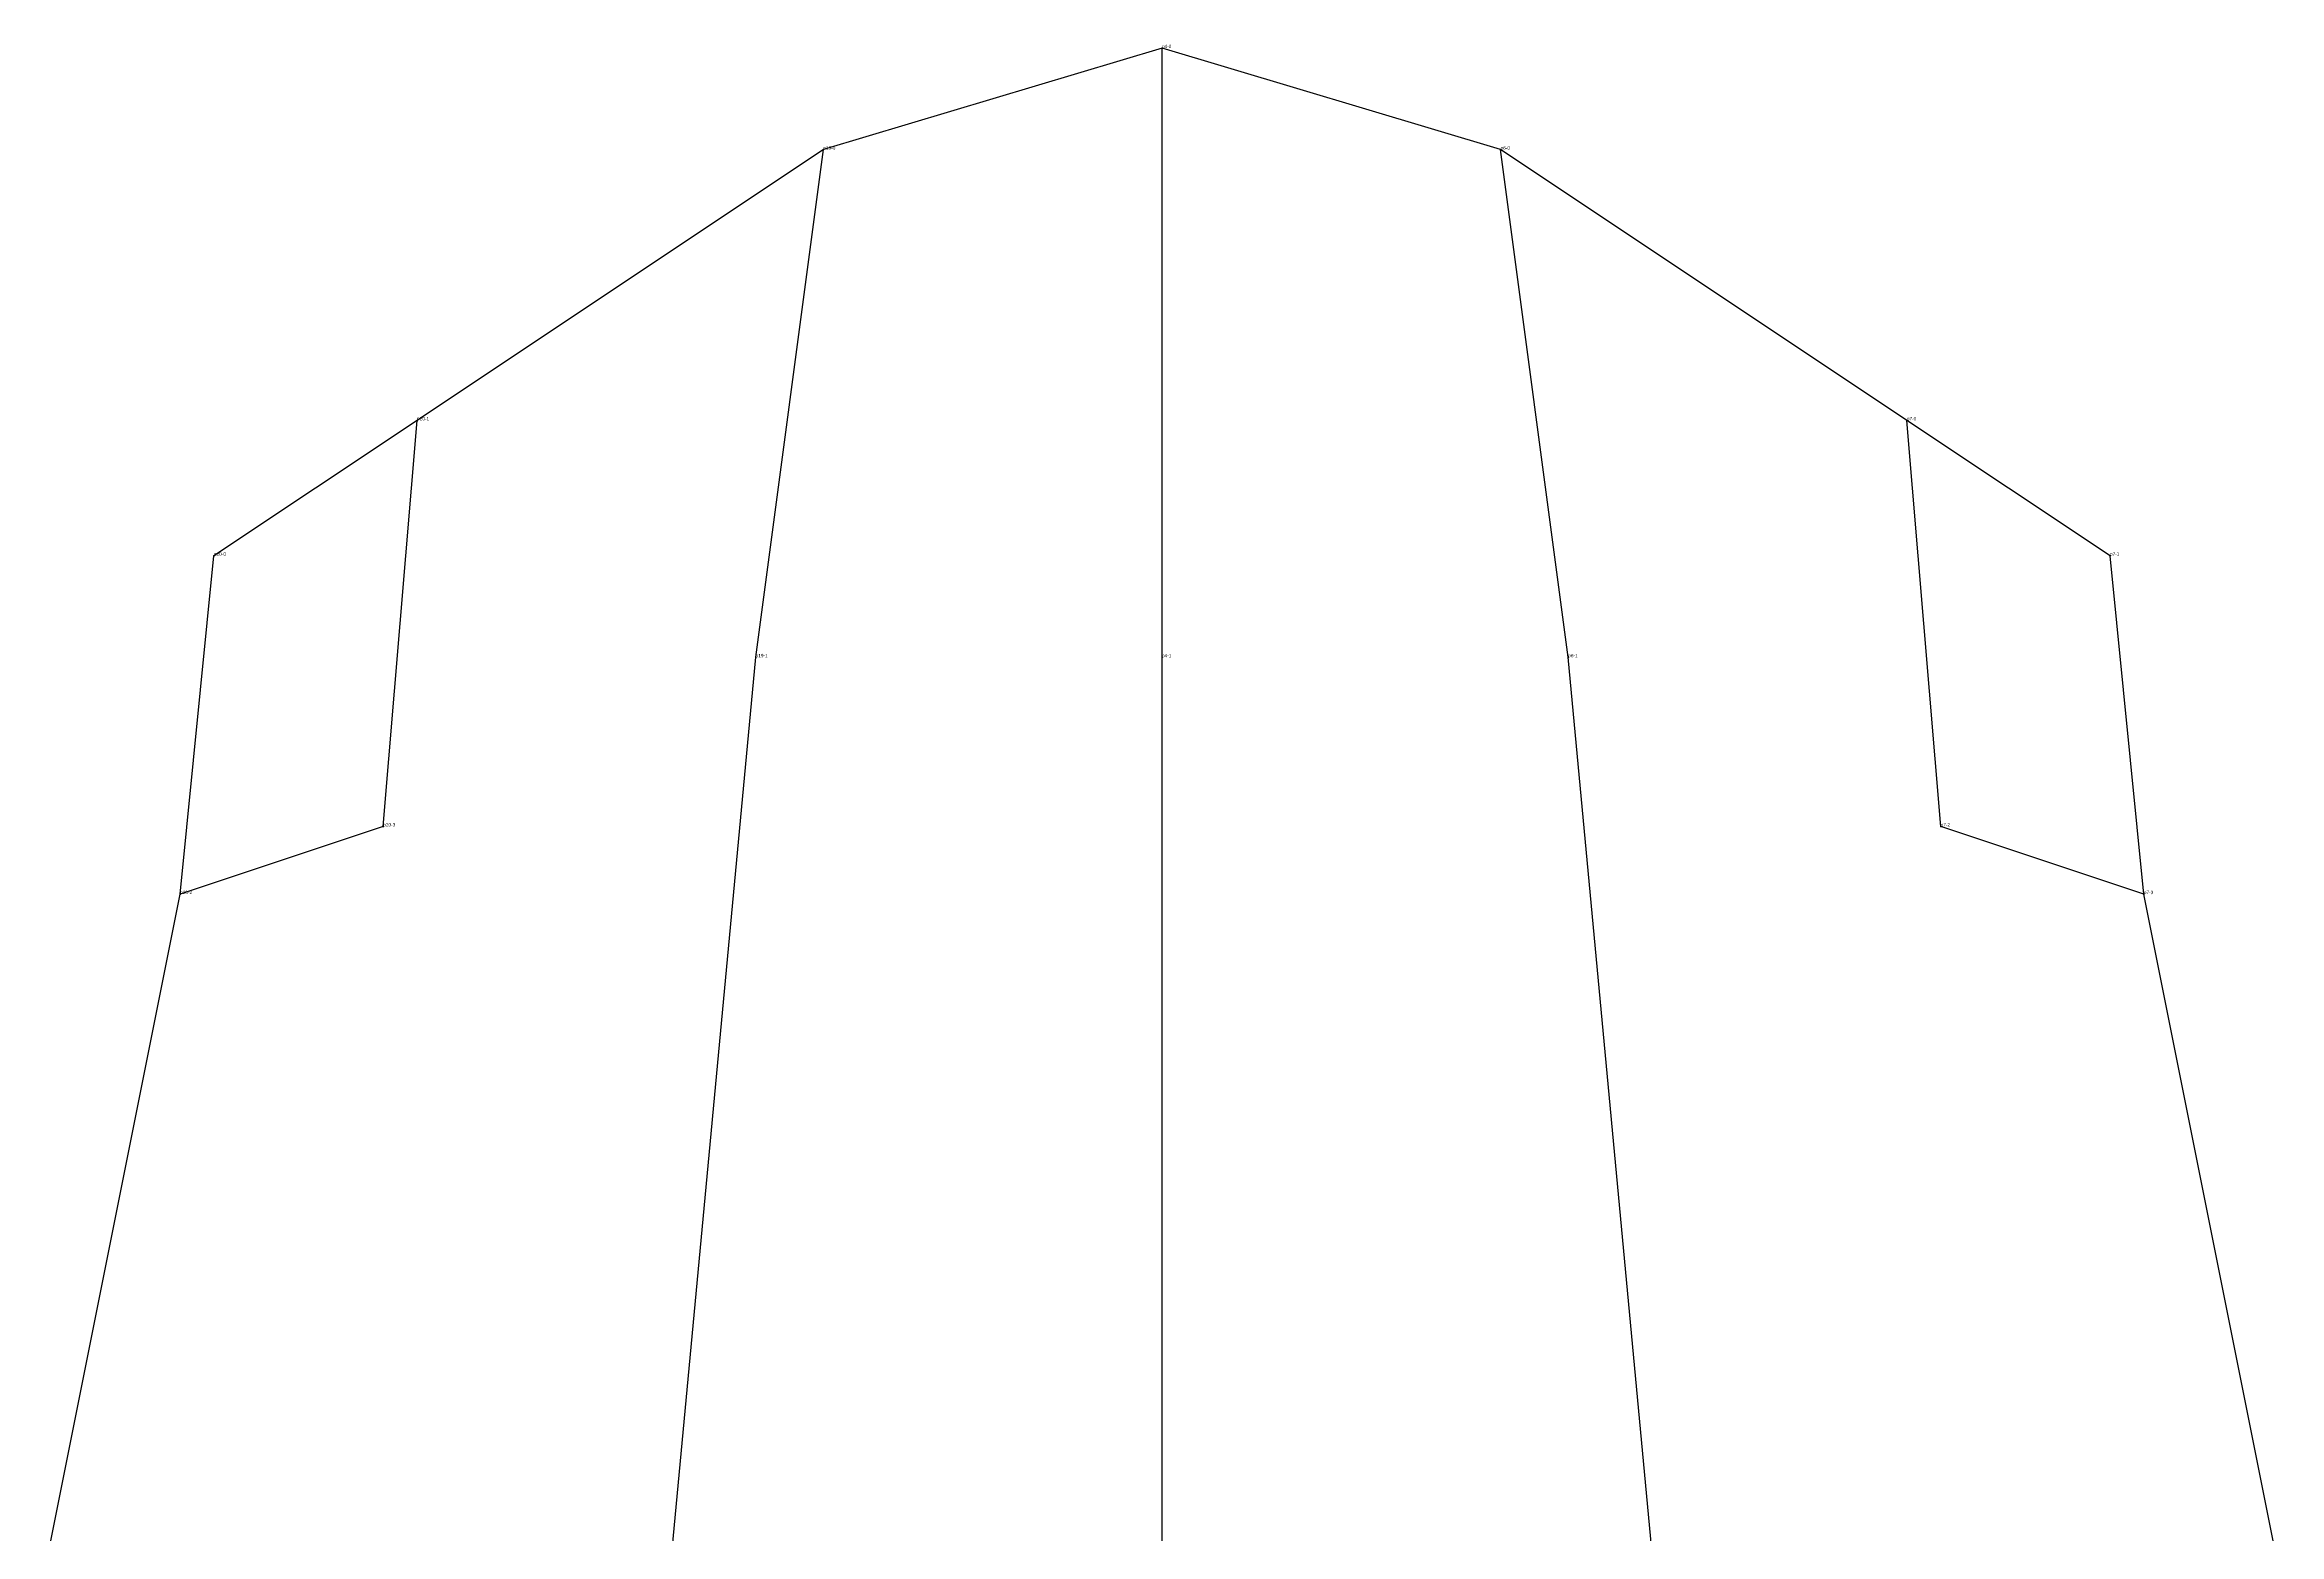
# Model space of a CAD drawing. Header units: metres. Extents: x -35 to 35.3, y -98 to 0.1.
# Drawn here: x -33 to 33, y -43.9 to 0.1 of the extents above; entities that cross this region are included whole.
import ezdxf

# ---------------------------------------------------------------- set-up
doc = ezdxf.new("R2010")
doc.units = ezdxf.units.M

msp = doc.modelspace()

# ---------------------------------------------------------------- linework, layer by layer
for p, q in [((0, 0), (-10, -3, -3)), ((0, -18, 3), (0, 0)), ((10, -3, -3), (0, 0)), ((-10, -3, -3), (-22, -11, -6)), ((-12, -18, 2), (-10, -3, -3)), ((12, -18, 2), (10, -3, -3)), ((22, -11, -6), (10, -3, -3)), ((-22, -11, -6), (-28, -15, -8)), ((-23, -23, -3), (-22, -11, -6)), ((28, -15, -8), (22, -11, -6)), ((23, -23, -3), (22, -11, -6)), ((-29, -25, -5), (-28, -15, -8)), ((29, -25, -5), (28, -15, -8)), ((-15, -50, 10), (-12, -18, 2)), ((0, -55, 10), (0, -18, 3)), ((15, -50, 10), (12, -18, 2)), ((-23, -23, -3), (-29, -25, -5)), ((29, -25, -5), (23, -23, -3)), ((-33, -45), (-29, -25, -5)), ((33, -45), (29, -25, -5))]:
    msp.add_line(p, q)
for p in [(0, 0), (-10, -3, -3), (10, -3, -3), (-22, -11, -6), (22, -11, -6), (-28, -15, -8), (28, -15, -8), (-12, -18, 2), (0, -18, 3), (12, -18, 2), (-23, -23, -3), (23, -23, -3), (-29, -25, -5), (29, -25, -5)]:
    msp.add_point(p)

# ---------------------------------------------------------------- texts
for s, p in [('p4-0', (0, 0)), ('p19-0', (-10, -3, -3)), ('p6-0', (10, -3, -3)), ('p20-1', (-22, -11, -6)), ('p7-0', (22, -11, -6)), ('p20-0', (-28, -15, -8)), ('p7-1', (28, -15, -8)), ('p19-1', (-12, -18, 2)), ('p4-1', (0, -18, 3)), ('p6-1', (12, -18, 2)), ('p20-3', (-23, -23, -3)), ('p7-2', (23, -23, -3)), ('p20-2', (-29, -25, -5)), ('p7-3', (29, -25, -5))]:
    msp.add_text(s, height=0.1).set_placement(p)

doc.saveas('drawing.dxf')
